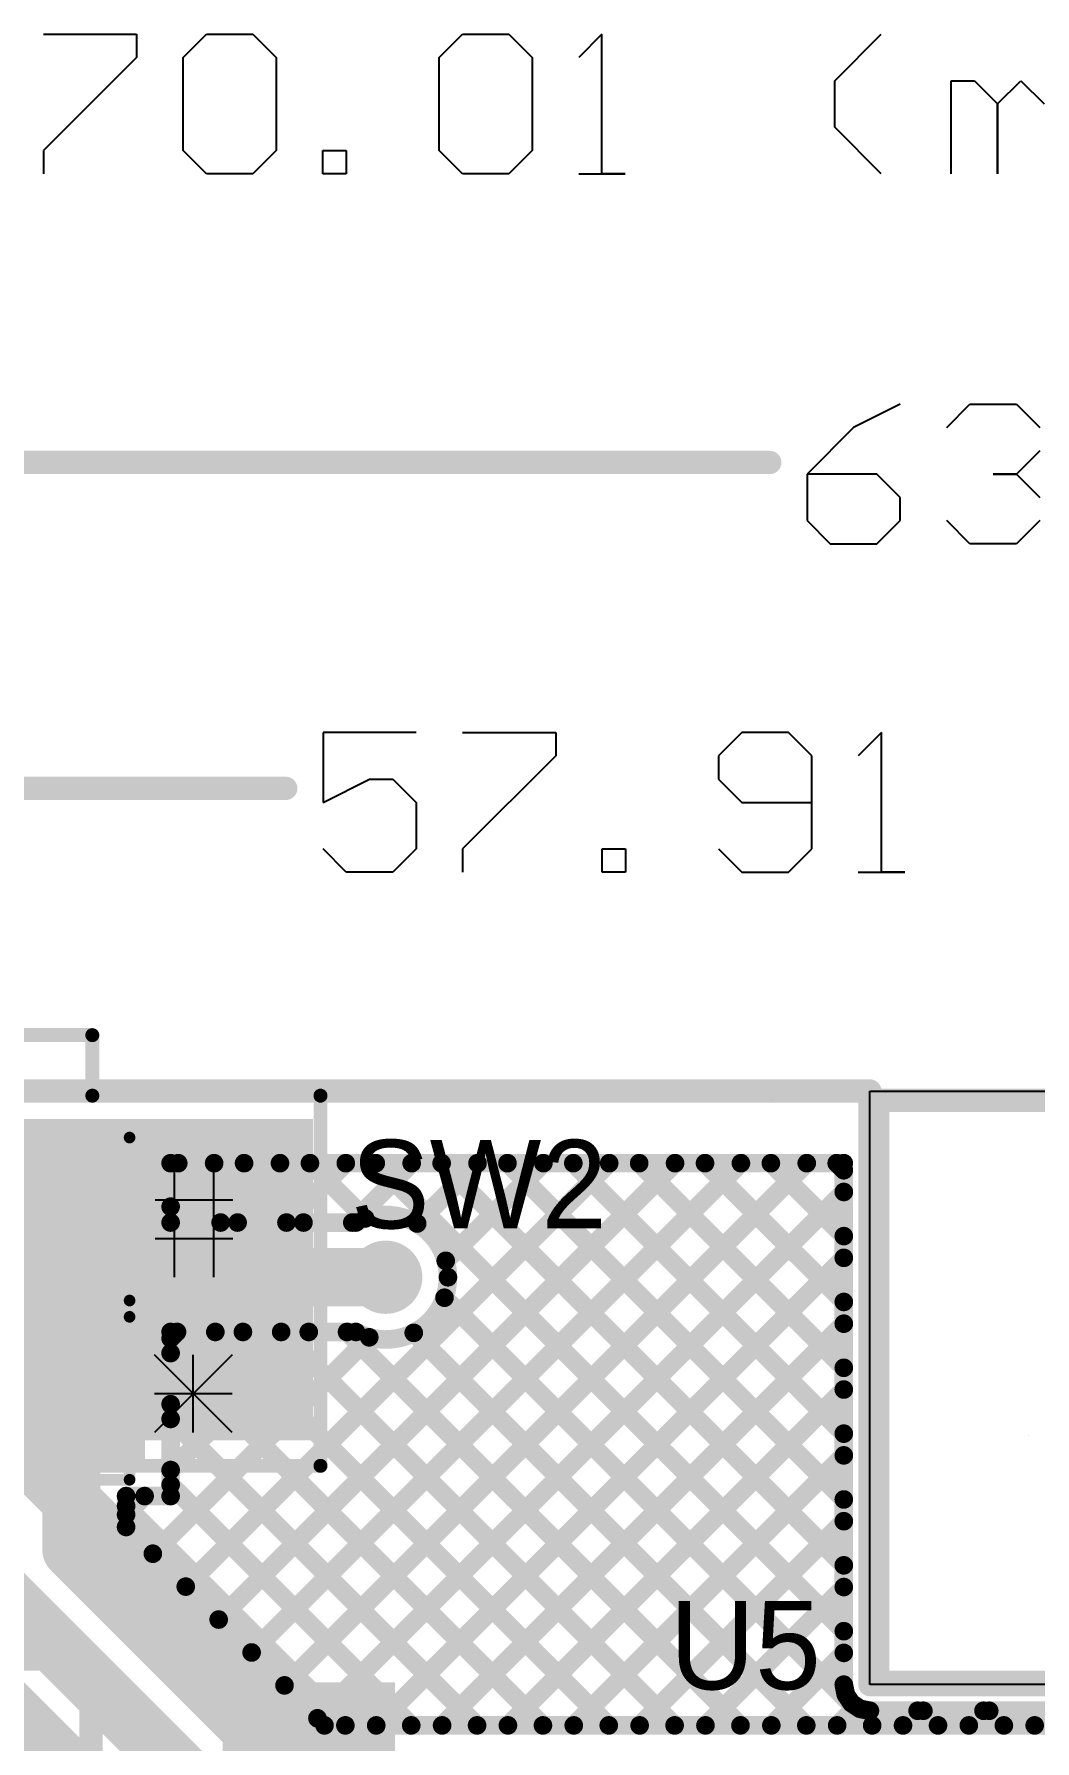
# Model space of a CAD drawing. Header units: millimetres. Extents: x 9.08 to 12.48, y 2.73 to 6.
# Drawn here: x 10.438 to 10.868, y 5.261 to 5.994 of the extents above; entities that cross this region are included whole.
import ezdxf

# ---------------------------------------------------------------- set-up
doc = ezdxf.new("R2010")
doc.units = ezdxf.units.MM
doc.header["$MEASUREMENT"] = 0
for name, color, linetype in [('BottomLayer', 5, 'Continuous'), ('BottomOverlay', 54, 'Continuous'), ('BottomPaste', 16, 'Continuous'), ('BottomSolder', 6, 'Continuous'), ('Mechanical1', 6, 'Continuous'), ('Mechanical13', 56, 'Continuous'), ('MultiLayer', 9, 'Continuous'), ('TopLayer', 1, 'Continuous'), ('TopOverlay', 2, 'Continuous'), ('TopPaste', 8, 'Continuous'), ('TopSolder', 216, 'Continuous'), ('ViaHoleLayer', 16, 'Continuous')]:
    doc.layers.add(name, color=color, linetype=linetype)

# ---------------------------------------------------------------- blocks, each defined once
blk = doc.blocks.new('ULR2G4R7MNL1GS_18')
at = {"layer": 'TopLayer'}
for points in [[(-0.19685, -0.04921), (-0.05906, -0.04921), (-0.19685, 0.04921), (-0.05906, 0.04921)], [(0.05906, -0.04921), (0.19685, -0.04921), (0.05906, 0.04921), (0.19685, 0.04921)]]:
    blk.add_solid(points, dxfattribs=at)
at = {"layer": 'TopOverlay', "const_width": 0.01}
for points in [[(-0.16647, 0.12), (-0.11947, 0.167)], [(-0.11947, 0.167), (0.16553, 0.167)], [(0.16553, 0.061), (0.16553, 0.167)], [(-0.16647, 0.06), (-0.16647, 0.12)], [(-0.20397, 0.063), (-0.20397, 0.096)], [(-0.21997, 0.08), (-0.18697, 0.08)], [(-0.16647, -0.12), (-0.16647, -0.06)], [(0.16553, -0.167), (0.16553, -0.061)], [(-0.16647, -0.12), (-0.11947, -0.167)], [(-0.11947, -0.167), (0.16553, -0.167)]]:
    blk.add_lwpolyline(points, dxfattribs=at)
at = {"layer": 'TopOverlay', "const_width": 0.005}
for points in [[(-0.12197, 0.167, 1), (-0.11697, 0.167, 1)], [(-0.12197, 0.167, 1), (-0.11697, 0.167, 1)], [(0.16303, 0.167, 1), (0.16803, 0.167, 1)], [(0.16303, 0.167, 1), (0.16803, 0.167, 1)], [(-0.16897, 0.12, 1), (-0.16397, 0.12, 1)], [(-0.16897, 0.12, 1), (-0.16397, 0.12, 1)], [(-0.20647, 0.096, 1), (-0.20147, 0.096, 1)], [(-0.22247, 0.08, 1), (-0.21747, 0.08, 1)], [(-0.18947, 0.08, 1), (-0.18447, 0.08, 1)], [(-0.20647, 0.063, 1), (-0.20147, 0.063, 1)], [(0.16303, 0.061, 1), (0.16803, 0.061, 1)], [(-0.16897, 0.06, 1), (-0.16397, 0.06, 1)], [(-0.16897, -0.06, 1), (-0.16397, -0.06, 1)], [(0.16303, -0.061, 1), (0.16803, -0.061, 1)], [(-0.16897, -0.12, 1), (-0.16397, -0.12, 1)], [(-0.16897, -0.12, 1), (-0.16397, -0.12, 1)], [(-0.12197, -0.167, 1), (-0.11697, -0.167, 1)], [(-0.12197, -0.167, 1), (-0.11697, -0.167, 1)], [(0.16303, -0.167, 1), (0.16803, -0.167, 1)], [(0.16303, -0.167, 1), (0.16803, -0.167, 1)]]:
    blk.add_lwpolyline(points, format="xyb", close=True, dxfattribs=at)
at = {"layer": 'TopPaste'}
for points in [[(-0.19685, -0.04921), (-0.05906, -0.04921), (-0.19685, 0.04921), (-0.05906, 0.04921)], [(0.05906, -0.04921), (0.19685, -0.04921), (0.05906, 0.04921), (0.19685, 0.04921)]]:
    blk.add_solid(points, dxfattribs=at)
at = {"layer": 'TopSolder'}
for points in [[(-0.20085, -0.05321), (-0.05506, -0.05321), (-0.20085, 0.05321), (-0.05506, 0.05321)], [(0.05506, -0.05321), (0.20085, -0.05321), (0.05506, 0.05321), (0.20085, 0.05321)]]:
    blk.add_solid(points, dxfattribs=at)
blk = doc.blocks.new('ESP32_WROOM_32__16MB__46')
at = {"layer": 'TopOverlay', "const_width": 0.01}
for points in [[(-0.35565, 0.64467), (-0.35564, 0.64468)], [(-0.35565, 0.395), (-0.35565, 0.64467)], [(-0.35564, 0.64468), (-0.35564, 0.64469)], [(-0.35564, 0.64469), (0.36481, 0.64469)], [(-0.35565, 0.39469), (0.36535, 0.39469)]]:
    blk.add_lwpolyline(points, dxfattribs=at)
at = {"layer": 'TopOverlay', "const_width": 0.005}
for points in [[(-0.35815, 0.64467, 1), (-0.35315, 0.64467, 1)], [(-0.35815, 0.64467, 1), (-0.35315, 0.64467, 1)], [(-0.35814, 0.64469, 1), (-0.35314, 0.64469, 1)], [(-0.35814, 0.64469, 1), (-0.35314, 0.64469, 1)], [(-0.35814, 0.64468, 1), (-0.35314, 0.64468, 1)], [(-0.35814, 0.64468, 1), (-0.35314, 0.64468, 1)], [(-0.35815, 0.395, 1), (-0.35315, 0.395, 1)], [(-0.35815, 0.39469, 1), (-0.35315, 0.39469, 1)]]:
    blk.add_lwpolyline(points, format="xyb", close=True, dxfattribs=at)
blk = doc.blocks.new('KSS221GLFS_65')
at = {"layer": 'TopLayer'}
for points in [[(-0.14076, -0.065), (-0.07383, -0.065), (-0.14076, 0.065), (-0.07383, 0.065)], [(0.07383, -0.065), (0.14076, -0.065), (0.07383, 0.065), (0.14076, 0.065)]]:
    blk.add_solid(points, dxfattribs=at)
at = {"layer": 'TopOverlay', "const_width": 0.006}
for points in [[(0.148, 0.08), (-0.148, 0.08)], [(-0.148, 0.08), (-0.148, -0.079)], [(0.148, 0.08), (0.148, -0.08)], [(-0.05, -0.079), (-0.148, -0.079)], [(-0.05, -0.079), (-0.05, -0.105)], [(0.05, -0.08), (0.05, -0.105)], [(0.148, -0.08), (0.05, -0.08)], [(0.05, -0.105), (-0.05, -0.105)]]:
    blk.add_lwpolyline(points, dxfattribs=at)
at = {"layer": 'TopOverlay', "const_width": 0.003}
for points in [[(-0.1495, 0.08, 1), (-0.1465, 0.08, 1)], [(-0.1495, 0.08, 1), (-0.1465, 0.08, 1)], [(0.1465, 0.08, 1), (0.1495, 0.08, 1)], [(0.1465, 0.08, 1), (0.1495, 0.08, 1)], [(-0.1495, -0.079, 1), (-0.1465, -0.079, 1)], [(-0.1495, -0.079, 1), (-0.1465, -0.079, 1)], [(-0.0515, -0.079, 1), (-0.0485, -0.079, 1)], [(-0.0515, -0.079, 1), (-0.0485, -0.079, 1)], [(0.0485, -0.08, 1), (0.0515, -0.08, 1)], [(0.0485, -0.08, 1), (0.0515, -0.08, 1)], [(0.1465, -0.08, 1), (0.1495, -0.08, 1)], [(0.1465, -0.08, 1), (0.1495, -0.08, 1)], [(-0.0515, -0.105, 1), (-0.0485, -0.105, 1)], [(-0.0515, -0.105, 1), (-0.0485, -0.105, 1)], [(0.0485, -0.105, 1), (0.0515, -0.105, 1)], [(0.0485, -0.105, 1), (0.0515, -0.105, 1)]]:
    blk.add_lwpolyline(points, format="xyb", close=True, dxfattribs=at)
at = {"layer": 'TopPaste'}
for points in [[(-0.14076, -0.065), (-0.07383, -0.065), (-0.14076, 0.065), (-0.07383, 0.065)], [(0.07383, -0.065), (0.14076, -0.065), (0.07383, 0.065), (0.14076, 0.065)]]:
    blk.add_solid(points, dxfattribs=at)
at = {"layer": 'TopSolder'}
for points in [[(-0.14476, -0.069), (-0.06983, -0.069), (-0.14476, 0.069), (-0.06983, 0.069)], [(0.06983, -0.069), (0.14476, -0.069), (0.06983, 0.069), (0.14476, 0.069)]]:
    blk.add_solid(points, dxfattribs=at)
blk = doc.blocks.new('RES0805_B_72')
at = {"layer": 'BottomLayer'}
for points in [[(-0.06, -0.025), (-0.02, -0.025), (-0.06, 0.025), (-0.02, 0.025)], [(0.02, -0.025), (0.06, -0.025), (0.02, 0.025), (0.06, 0.025)]]:
    blk.add_solid(points, dxfattribs=at)
at = {"layer": 'BottomOverlay', "const_width": 0.005}
for points in [[(-0.065, 0.035), (-0.065, -0.035)], [(0.065, 0.035), (-0.065, 0.035)], [(0.065, 0.035), (0.065, -0.035)], [(0.065, -0.035), (-0.065, -0.035)]]:
    blk.add_lwpolyline(points, dxfattribs=at)
at = {"layer": 'BottomOverlay', "const_width": 0.0025}
for points in [[(-0.06625, 0.035, 1), (-0.06375, 0.035, 1)], [(-0.06625, 0.035, 1), (-0.06375, 0.035, 1)], [(0.06375, 0.035, 1), (0.06625, 0.035, 1)], [(0.06375, 0.035, 1), (0.06625, 0.035, 1)], [(-0.06625, -0.035, 1), (-0.06375, -0.035, 1)], [(-0.06625, -0.035, 1), (-0.06375, -0.035, 1)], [(0.06375, -0.035, 1), (0.06625, -0.035, 1)], [(0.06375, -0.035, 1), (0.06625, -0.035, 1)]]:
    blk.add_lwpolyline(points, format="xyb", close=True, dxfattribs=at)
at = {"layer": 'BottomPaste'}
for points in [[(-0.06, -0.025), (-0.02, -0.025), (-0.06, 0.025), (-0.02, 0.025)], [(0.02, -0.025), (0.06, -0.025), (0.02, 0.025), (0.06, 0.025)]]:
    blk.add_solid(points, dxfattribs=at)
at = {"layer": 'BottomSolder'}
for points in [[(-0.064, -0.029), (-0.016, -0.029), (-0.064, 0.029), (-0.016, 0.029)], [(0.016, -0.029), (0.064, -0.029), (0.016, 0.029), (0.064, 0.029)]]:
    blk.add_solid(points, dxfattribs=at)
blk = doc.blocks.new('C__0805_B_89')
at = {"layer": 'BottomLayer'}
for points in [[(-0.06, -0.03), (-0.02, -0.03), (-0.06, 0.03), (-0.02, 0.03)], [(0.02, -0.03), (0.06, -0.03), (0.02, 0.03), (0.06, 0.03)]]:
    blk.add_solid(points, dxfattribs=at)
at = {"layer": 'BottomOverlay', "const_width": 0.005}
for points in [[(0.065, 0.035), (-0.065, 0.035)], [(-0.065, 0.035), (-0.065, -0.035)], [(0.065, 0.035), (0.065, -0.035)], [(0.065, -0.035), (-0.065, -0.035)]]:
    blk.add_lwpolyline(points, dxfattribs=at)
at = {"layer": 'BottomOverlay', "const_width": 0.0025}
for points in [[(-0.06625, 0.035, 1), (-0.06375, 0.035, 1)], [(-0.06625, 0.035, 1), (-0.06375, 0.035, 1)], [(0.06375, 0.035, 1), (0.06625, 0.035, 1)], [(0.06375, 0.035, 1), (0.06625, 0.035, 1)], [(-0.06625, -0.035, 1), (-0.06375, -0.035, 1)], [(-0.06625, -0.035, 1), (-0.06375, -0.035, 1)], [(0.06375, -0.035, 1), (0.06625, -0.035, 1)], [(0.06375, -0.035, 1), (0.06625, -0.035, 1)]]:
    blk.add_lwpolyline(points, format="xyb", close=True, dxfattribs=at)
at = {"layer": 'BottomPaste'}
for points in [[(-0.06, -0.03), (-0.02, -0.03), (-0.06, 0.03), (-0.02, 0.03)], [(0.02, -0.03), (0.06, -0.03), (0.02, 0.03), (0.06, 0.03)]]:
    blk.add_solid(points, dxfattribs=at)
at = {"layer": 'BottomSolder'}
for points in [[(-0.064, -0.034), (-0.016, -0.034), (-0.064, 0.034), (-0.016, 0.034)], [(0.016, -0.034), (0.064, -0.034), (0.016, 0.034), (0.064, 0.034)]]:
    blk.add_solid(points, dxfattribs=at)

msp = doc.modelspace()

# ---------------------------------------------------------------- linework, layer by layer
at = {"layer": 'BottomLayer'}
for points, const_width in [([(10.49663, 5.509), (10.78578, 5.509)], 0.008), ([(10.49663, 5.49032), (10.51531, 5.509)], 0.008), ([(10.49663, 5.4835), (10.49663, 5.509)], 0.008), ([(10.4999, 5.509), (10.5254, 5.4835)], 0.008), ([(10.50313, 5.32711), (10.68502, 5.509)], 0.008), ([(10.51727, 5.31296), (10.7133, 5.509)], 0.008), ([(10.5181, 5.4835), (10.5436, 5.509)], 0.008), ([(10.52818, 5.509), (10.55368, 5.4835)], 0.008), ([(10.53141, 5.29882), (10.74159, 5.509)], 0.008), ([(10.54555, 5.28468), (10.76987, 5.509)], 0.008), ([(10.54638, 5.4835), (10.57188, 5.509)], 0.008), ([(10.55647, 5.509), (10.58021, 5.48526)], 0.008), ([(10.57467, 5.4835), (10.60017, 5.509)], 0.008), ([(10.58475, 5.509), (10.78578, 5.30797)], 0.008), ([(10.60253, 5.48308), (10.62845, 5.509)], 0.008), ([(10.61304, 5.509), (10.78578, 5.33625)], 0.008), ([(10.6148, 5.46706), (10.65674, 5.509)], 0.008), ([(10.64132, 5.509), (10.78578, 5.36454)], 0.008), ([(10.6696, 5.509), (10.78578, 5.39282)], 0.008), ([(10.69789, 5.509), (10.78578, 5.4211)], 0.008), ([(10.72617, 5.509), (10.78578, 5.44939)], 0.008), ([(10.75446, 5.509), (10.78578, 5.47767)], 0.008), ([(10.78274, 5.509), (10.78578, 5.50596)], 0.008), ([(10.78578, 5.285), (10.78578, 5.509)], 0.008), ([(10.5597, 5.27054), (10.78578, 5.49663)], 0.008), ([(10.49663, 5.4835), (10.57622, 5.4835)], 0.008), ([(10.454, 5.46), (10.589, 5.46)], 0.025), ([(10.454, 5.408), (10.454, 5.46)], 0.025), ([(10.58494, 5.2675), (10.78578, 5.46834)], 0.008), ([(10.61426, 5.45121), (10.79797, 5.2675)], 0.008), ([(10.49663, 5.4365), (10.57622, 5.4365)], 0.008), ([(10.49663, 5.43375), (10.49938, 5.4365)], 0.008), ([(10.49663, 5.37718), (10.55595, 5.4365)], 0.008), ([(10.49663, 5.40546), (10.52767, 5.4365)], 0.008), ([(10.49663, 5.366), (10.49663, 5.4365)], 0.008), ([(10.51583, 5.4365), (10.68483, 5.2675)], 0.008), ([(10.54411, 5.4365), (10.71311, 5.2675)], 0.008), ([(10.5724, 5.4365), (10.7414, 5.2675)], 0.008), ([(10.60106, 5.43612), (10.76968, 5.2675)], 0.008), ([(10.61323, 5.2675), (10.78578, 5.44006)], 0.008), ([(10.48899, 5.34125), (10.58194, 5.4342)], 0.008), ([(10.49663, 5.42742), (10.65655, 5.2675)], 0.008), ([(10.454, 5.343), (10.454, 5.408)], 0.025), ([(10.64151, 5.2675), (10.78578, 5.41177)], 0.008), ([(10.49663, 5.39913), (10.62826, 5.2675)], 0.008), ([(10.374, 5.375), (10.563, 5.186)], 0.025), ([(10.66979, 5.2675), (10.78578, 5.38349)], 0.008), ([(10.49663, 5.37085), (10.59998, 5.2675)], 0.008), ([(10.4775, 5.35805), (10.48545, 5.366)], 0.008), ([(10.4775, 5.366), (10.49663, 5.366)], 0.008), ([(10.4775, 5.35273), (10.4775, 5.366)], 0.008), ([(10.3485, 5.3535), (10.707, 4.995)], 0.025), ([(10.4775, 5.36169), (10.57169, 5.2675)], 0.008), ([(10.454, 5.343), (10.553, 5.244)], 0.025), ([(10.4775, 5.35273), (10.56273, 5.2675)], 0.008), ([(10.69808, 5.2675), (10.78578, 5.35521)], 0.008), ([(10.72636, 5.2675), (10.78578, 5.32692)], 0.008), ([(10.75465, 5.2675), (10.78578, 5.29864)], 0.008), ([(10.78578, 5.285), (10.78664, 5.28071)], 0.008), ([(10.78293, 5.2675), (10.79113, 5.27569)], 0.008), ([(10.78664, 5.28071), (10.78907, 5.27707)], 0.008), ([(10.78907, 5.27707), (10.79271, 5.27464)], 0.008), ([(10.79271, 5.27464), (10.797, 5.27378)], 0.008), ([(10.56273, 5.2675), (11.205, 5.2675)], 0.008), ([(10.797, 5.27378), (11.527, 5.27378)], 0.008), ([(10.81122, 5.2675), (10.8175, 5.27378)], 0.008), ([(10.81997, 5.27378), (10.82625, 5.2675)], 0.008), ([(10.8395, 5.2675), (10.84579, 5.27378)], 0.008), ([(10.84825, 5.27378), (10.85454, 5.2675)], 0.008), ([(10.86778, 5.2675), (10.87407, 5.27378)], 0.008)]:
    msp.add_lwpolyline(points, dxfattribs=dict(at, const_width=const_width))
for points, const_width in [([(10.49463, 5.509, 1), (10.49863, 5.509, 1)], 0.004), ([(10.49463, 5.509, 1), (10.49863, 5.509, 1)], 0.004), ([(10.4979, 5.509, 1), (10.5019, 5.509, 1)], 0.004), ([(10.51331, 5.509, 1), (10.51731, 5.509, 1)], 0.004), ([(10.52618, 5.509, 1), (10.53018, 5.509, 1)], 0.004), ([(10.5416, 5.509, 1), (10.5456, 5.509, 1)], 0.004), ([(10.55447, 5.509, 1), (10.55847, 5.509, 1)], 0.004), ([(10.56988, 5.509, 1), (10.57388, 5.509, 1)], 0.004), ([(10.58275, 5.509, 1), (10.58675, 5.509, 1)], 0.004), ([(10.59817, 5.509, 1), (10.60217, 5.509, 1)], 0.004), ([(10.61104, 5.509, 1), (10.61504, 5.509, 1)], 0.004), ([(10.62645, 5.509, 1), (10.63045, 5.509, 1)], 0.004), ([(10.63932, 5.509, 1), (10.64332, 5.509, 1)], 0.004), ([(10.65474, 5.509, 1), (10.65874, 5.509, 1)], 0.004), ([(10.6676, 5.509, 1), (10.6716, 5.509, 1)], 0.004), ([(10.68302, 5.509, 1), (10.68702, 5.509, 1)], 0.004), ([(10.69589, 5.509, 1), (10.69989, 5.509, 1)], 0.004), ([(10.7113, 5.509, 1), (10.7153, 5.509, 1)], 0.004), ([(10.72417, 5.509, 1), (10.72817, 5.509, 1)], 0.004), ([(10.73959, 5.509, 1), (10.74359, 5.509, 1)], 0.004), ([(10.75246, 5.509, 1), (10.75646, 5.509, 1)], 0.004), ([(10.76787, 5.509, 1), (10.77187, 5.509, 1)], 0.004), ([(10.78074, 5.509, 1), (10.78474, 5.509, 1)], 0.004), ([(10.78378, 5.509, 1), (10.78778, 5.509, 1)], 0.004), ([(10.78378, 5.509, 1), (10.78778, 5.509, 1)], 0.004), ([(10.78378, 5.50596, 1), (10.78778, 5.50596, 1)], 0.004), ([(10.78378, 5.49663, 1), (10.78778, 5.49663, 1)], 0.004), ([(10.49463, 5.49032, 1), (10.49863, 5.49032, 1)], 0.004), ([(10.49463, 5.4835, 1), (10.49863, 5.4835, 1)], 0.004), ([(10.49463, 5.4835, 1), (10.49863, 5.4835, 1)], 0.004), ([(10.5161, 5.4835, 1), (10.5201, 5.4835, 1)], 0.004), ([(10.5234, 5.4835, 1), (10.5274, 5.4835, 1)], 0.004), ([(10.54438, 5.4835, 1), (10.54838, 5.4835, 1)], 0.004), ([(10.55168, 5.4835, 1), (10.55568, 5.4835, 1)], 0.004), ([(10.57267, 5.4835, 1), (10.57667, 5.4835, 1)], 0.004), ([(10.57422, 5.4835, 1), (10.57822, 5.4835, 1)], 0.004), ([(10.57422, 5.4835, 1), (10.57822, 5.4835, 1)], 0.004), ([(10.57821, 5.48526, 1), (10.58221, 5.48526, 1)], 0.004), ([(10.60053, 5.48308, 1), (10.60453, 5.48308, 1)], 0.004), ([(10.78378, 5.47767, 1), (10.78778, 5.47767, 1)], 0.004), ([(10.44775, 5.46, 1), (10.46025, 5.46, 1)], 0.0125), ([(10.44775, 5.46, 1), (10.46025, 5.46, 1)], 0.0125), ([(10.58113, 5.46, 1), (10.59687, 5.46, 1)], 0.01575), ([(10.58275, 5.46, 1), (10.59525, 5.46, 1)], 0.0125), ([(10.6128, 5.46706, 1), (10.6168, 5.46706, 1)], 0.004), ([(10.78378, 5.46834, 1), (10.78778, 5.46834, 1)], 0.004), ([(10.61375, 5.46, 1), (10.61775, 5.46, 1)], 0.004), ([(10.61375, 5.46, 1), (10.61775, 5.46, 1)], 0.004), ([(10.61226, 5.45121, 1), (10.61626, 5.45121, 1)], 0.004), ([(10.78378, 5.44939, 1), (10.78778, 5.44939, 1)], 0.004), ([(10.49463, 5.4365, 1), (10.49863, 5.4365, 1)], 0.004), ([(10.49463, 5.4365, 1), (10.49863, 5.4365, 1)], 0.004), ([(10.49738, 5.4365, 1), (10.50138, 5.4365, 1)], 0.004), ([(10.51383, 5.4365, 1), (10.51783, 5.4365, 1)], 0.004), ([(10.52567, 5.4365, 1), (10.52967, 5.4365, 1)], 0.004), ([(10.54211, 5.4365, 1), (10.54611, 5.4365, 1)], 0.004), ([(10.55395, 5.4365, 1), (10.55795, 5.4365, 1)], 0.004), ([(10.5704, 5.4365, 1), (10.5744, 5.4365, 1)], 0.004), ([(10.57422, 5.4365, 1), (10.57822, 5.4365, 1)], 0.004), ([(10.57422, 5.4365, 1), (10.57822, 5.4365, 1)], 0.004), ([(10.59906, 5.43612, 1), (10.60306, 5.43612, 1)], 0.004), ([(10.78378, 5.44006, 1), (10.78778, 5.44006, 1)], 0.004), ([(10.49463, 5.43375, 1), (10.49863, 5.43375, 1)], 0.004), ([(10.57994, 5.4342, 1), (10.58394, 5.4342, 1)], 0.004), ([(10.49463, 5.42742, 1), (10.49863, 5.42742, 1)], 0.004), ([(10.44775, 5.408, 1), (10.46025, 5.408, 1)], 0.0125), ([(10.44775, 5.408, 1), (10.46025, 5.408, 1)], 0.0125), ([(10.78378, 5.4211, 1), (10.78778, 5.4211, 1)], 0.004), ([(10.78378, 5.41177, 1), (10.78778, 5.41177, 1)], 0.004), ([(10.49463, 5.40546, 1), (10.49863, 5.40546, 1)], 0.004), ([(10.49463, 5.39913, 1), (10.49863, 5.39913, 1)], 0.004), ([(10.78378, 5.39282, 1), (10.78778, 5.39282, 1)], 0.004), ([(10.78378, 5.38349, 1), (10.78778, 5.38349, 1)], 0.004), ([(10.49463, 5.37718, 1), (10.49863, 5.37718, 1)], 0.004), ([(10.49463, 5.37085, 1), (10.49863, 5.37085, 1)], 0.004), ([(10.4755, 5.366, 1), (10.4795, 5.366, 1)], 0.004), ([(10.4755, 5.366, 1), (10.4795, 5.366, 1)], 0.004), ([(10.48345, 5.366, 1), (10.48745, 5.366, 1)], 0.004), ([(10.49463, 5.366, 1), (10.49863, 5.366, 1)], 0.004), ([(10.49463, 5.366, 1), (10.49863, 5.366, 1)], 0.004), ([(10.78378, 5.36454, 1), (10.78778, 5.36454, 1)], 0.004), ([(10.4755, 5.36169, 1), (10.4795, 5.36169, 1)], 0.004), ([(10.4755, 5.35805, 1), (10.4795, 5.35805, 1)], 0.004), ([(10.44775, 5.343, 1), (10.46025, 5.343, 1)], 0.0125), ([(10.44775, 5.343, 1), (10.46025, 5.343, 1)], 0.0125), ([(10.4755, 5.35273, 1), (10.4795, 5.35273, 1)], 0.004), ([(10.4755, 5.35273, 1), (10.4795, 5.35273, 1)], 0.004), ([(10.78378, 5.35521, 1), (10.78778, 5.35521, 1)], 0.004), ([(10.48699, 5.34125, 1), (10.49099, 5.34125, 1)], 0.004), ([(10.78378, 5.33625, 1), (10.78778, 5.33625, 1)], 0.004), ([(10.50113, 5.32711, 1), (10.50513, 5.32711, 1)], 0.004), ([(10.78378, 5.32692, 1), (10.78778, 5.32692, 1)], 0.004), ([(10.51527, 5.31296, 1), (10.51927, 5.31296, 1)], 0.004), ([(10.78378, 5.30797, 1), (10.78778, 5.30797, 1)], 0.004), ([(10.52941, 5.29882, 1), (10.53341, 5.29882, 1)], 0.004), ([(10.78378, 5.29864, 1), (10.78778, 5.29864, 1)], 0.004), ([(10.54355, 5.28468, 1), (10.54755, 5.28468, 1)], 0.004), ([(10.78378, 5.285, 1), (10.78778, 5.285, 1)], 0.004), ([(10.78378, 5.285, 1), (10.78778, 5.285, 1)], 0.004), ([(10.78464, 5.28071, 1), (10.78864, 5.28071, 1)], 0.004), ([(10.78464, 5.28071, 1), (10.78864, 5.28071, 1)], 0.004), ([(10.78707, 5.27707, 1), (10.79107, 5.27707, 1)], 0.004), ([(10.78707, 5.27707, 1), (10.79107, 5.27707, 1)], 0.004), ([(10.78913, 5.27569, 1), (10.79313, 5.27569, 1)], 0.004), ([(10.79071, 5.27464, 1), (10.79471, 5.27464, 1)], 0.004), ([(10.79071, 5.27464, 1), (10.79471, 5.27464, 1)], 0.004), ([(10.5577, 5.27054, 1), (10.5617, 5.27054, 1)], 0.004), ([(10.56073, 5.2675, 1), (10.56473, 5.2675, 1)], 0.004), ([(10.56073, 5.2675, 1), (10.56473, 5.2675, 1)], 0.004), ([(10.56969, 5.2675, 1), (10.57369, 5.2675, 1)], 0.004), ([(10.58294, 5.2675, 1), (10.58694, 5.2675, 1)], 0.004), ([(10.59798, 5.2675, 1), (10.60198, 5.2675, 1)], 0.004), ([(10.61123, 5.2675, 1), (10.61523, 5.2675, 1)], 0.004), ([(10.62626, 5.2675, 1), (10.63026, 5.2675, 1)], 0.004), ([(10.63951, 5.2675, 1), (10.64351, 5.2675, 1)], 0.004), ([(10.65455, 5.2675, 1), (10.65855, 5.2675, 1)], 0.004), ([(10.66779, 5.2675, 1), (10.67179, 5.2675, 1)], 0.004), ([(10.68283, 5.2675, 1), (10.68683, 5.2675, 1)], 0.004), ([(10.69608, 5.2675, 1), (10.70008, 5.2675, 1)], 0.004), ([(10.71111, 5.2675, 1), (10.71511, 5.2675, 1)], 0.004), ([(10.72436, 5.2675, 1), (10.72836, 5.2675, 1)], 0.004), ([(10.7394, 5.2675, 1), (10.7434, 5.2675, 1)], 0.004), ([(10.75265, 5.2675, 1), (10.75665, 5.2675, 1)], 0.004), ([(10.76768, 5.2675, 1), (10.77168, 5.2675, 1)], 0.004), ([(10.78093, 5.2675, 1), (10.78493, 5.2675, 1)], 0.004), ([(10.795, 5.27378, 1), (10.799, 5.27378, 1)], 0.004), ([(10.795, 5.27378, 1), (10.799, 5.27378, 1)], 0.004), ([(10.79597, 5.2675, 1), (10.79997, 5.2675, 1)], 0.004), ([(10.80922, 5.2675, 1), (10.81322, 5.2675, 1)], 0.004), ([(10.8155, 5.27378, 1), (10.8195, 5.27378, 1)], 0.004), ([(10.81797, 5.27378, 1), (10.82197, 5.27378, 1)], 0.004), ([(10.82425, 5.2675, 1), (10.82825, 5.2675, 1)], 0.004), ([(10.8375, 5.2675, 1), (10.8415, 5.2675, 1)], 0.004), ([(10.84379, 5.27378, 1), (10.84779, 5.27378, 1)], 0.004), ([(10.84625, 5.27378, 1), (10.85025, 5.27378, 1)], 0.004), ([(10.85254, 5.2675, 1), (10.85654, 5.2675, 1)], 0.004), ([(10.86579, 5.2675, 1), (10.86979, 5.2675, 1)], 0.004)]:
    msp.add_lwpolyline(points, format="xyb", close=True, dxfattribs=dict(at, const_width=const_width))
at = {"layer": 'BottomLayer', "const_width": 0.008}
for points in [[(10.57622, 5.4835, -0.56883), (10.61575, 5.46)], [(10.61575, 5.46, -0.56883), (10.57622, 5.4365)]]:
    msp.add_lwpolyline(points, format="xyb", dxfattribs=at)
at = {"layer": 'BottomLayer'}
msp.add_solid([(10.428, 5.377), (10.48563, 5.377), (10.428, 5.528), (10.48563, 5.528)], dxfattribs=at)
at = {"layer": 'BottomOverlay'}
for p, q in [((10.49833, 5.46), (10.49833, 5.50998)), ((10.51499, 5.50998), (10.51499, 5.46)), ((10.49, 5.49332), (10.51499, 5.49332)), ((10.51499, 5.49332), (10.52332, 5.49332)), ((10.49, 5.47666), (10.52332, 5.47666)), ((10.523, 5.42665), (10.48968, 5.39333)), ((10.523, 5.39333), (10.48968, 5.42665)), ((10.50634, 5.39333), (10.50634, 5.42665)), ((10.523, 5.40999), (10.48968, 5.40999))]:
    msp.add_line(p, q, dxfattribs=at)
at = {"layer": 'Mechanical1'}
for p, q in [((10.442, 5.99399), (10.48199, 5.99399)), ((10.48199, 5.99399), (10.48199, 5.98399)), ((10.50198, 5.98399), (10.51198, 5.99399)), ((10.51198, 5.99399), (10.53197, 5.99399)), ((10.53197, 5.99399), (10.54197, 5.98399)), ((10.61194, 5.98399), (10.62194, 5.99399)), ((10.62194, 5.99399), (10.64193, 5.99399)), ((10.64193, 5.99399), (10.65193, 5.98399)), ((10.68192, 5.99399), (10.67192, 5.98399)), ((10.68192, 5.93401), (10.68192, 5.99399)), ((10.78189, 5.974), (10.80188, 5.99399)), ((10.48199, 5.98399), (10.442, 5.94401)), ((10.50198, 5.94401), (10.50198, 5.98399)), ((10.54197, 5.98399), (10.54197, 5.94401)), ((10.61194, 5.94401), (10.61194, 5.98399)), ((10.65193, 5.98399), (10.65193, 5.94401)), ((10.78189, 5.954), (10.78189, 5.974)), ((10.83187, 5.93401), (10.83187, 5.974)), ((10.83187, 5.974), (10.84187, 5.974)), ((10.84187, 5.974), (10.85187, 5.964)), ((10.85187, 5.964), (10.86186, 5.974)), ((10.86186, 5.974), (10.87186, 5.964)), ((10.85187, 5.964), (10.85187, 5.93401)), ((10.85187, 5.93401), (10.85187, 5.964)), ((10.80188, 5.93401), (10.78189, 5.954)), ((10.442, 5.94401), (10.442, 5.93401)), ((10.51198, 5.93401), (10.50198, 5.94401)), ((10.54197, 5.94401), (10.53197, 5.93401)), ((10.56196, 5.93401), (10.56196, 5.94401)), ((10.56196, 5.94401), (10.57196, 5.94401)), ((10.57196, 5.94401), (10.57196, 5.93401)), ((10.62194, 5.93401), (10.61194, 5.94401)), ((10.65193, 5.94401), (10.64193, 5.93401)), ((10.53197, 5.93401), (10.51198, 5.93401)), ((10.57196, 5.93401), (10.56196, 5.93401)), ((10.64193, 5.93401), (10.62194, 5.93401)), ((10.67192, 5.93401), (10.69192, 5.93401)), ((10.69192, 5.93401), (10.68192, 5.93401)), ((10.80999, 5.83498), (10.78999, 5.82498)), ((10.82998, 5.82498), (10.83998, 5.83498)), ((10.83998, 5.83498), (10.85997, 5.83498)), ((10.85997, 5.83498), (10.86997, 5.82498)), ((10.78999, 5.82498), (10.77, 5.80499)), ((10.86997, 5.81499), (10.85997, 5.80499)), ((10.77, 5.80499), (10.77, 5.785)), ((10.79999, 5.80499), (10.77, 5.80499)), ((10.80999, 5.79499), (10.79999, 5.80499)), ((10.85997, 5.80499), (10.84997, 5.80499)), ((10.84997, 5.80499), (10.85997, 5.80499)), ((10.85997, 5.80499), (10.86997, 5.79499)), ((10.80999, 5.785), (10.80999, 5.79499)), ((10.77, 5.785), (10.78, 5.775)), ((10.79999, 5.775), (10.80999, 5.785)), ((10.83998, 5.775), (10.82998, 5.785)), ((10.86997, 5.785), (10.85997, 5.775)), ((10.78, 5.775), (10.79999, 5.775)), ((10.85997, 5.775), (10.83998, 5.775)), ((10.60206, 5.69399), (10.56208, 5.69399)), ((10.56208, 5.69399), (10.56208, 5.664)), ((10.62206, 5.69399), (10.66205, 5.69399)), ((10.66205, 5.69399), (10.66205, 5.68399)), ((10.74202, 5.69399), (10.73202, 5.68399)), ((10.76201, 5.69399), (10.74202, 5.69399)), ((10.77201, 5.68399), (10.76201, 5.69399)), ((10.802, 5.69399), (10.792, 5.68399)), ((10.802, 5.63401), (10.802, 5.69399)), ((10.66205, 5.68399), (10.62206, 5.64401)), ((10.73202, 5.68399), (10.73202, 5.674)), ((10.77201, 5.64401), (10.77201, 5.68399)), ((10.56208, 5.664), (10.58207, 5.674)), ((10.58207, 5.674), (10.59207, 5.674)), ((10.59207, 5.674), (10.60206, 5.664)), ((10.73202, 5.674), (10.74202, 5.664)), ((10.60206, 5.664), (10.60206, 5.64401)), ((10.74202, 5.664), (10.77201, 5.664)), ((10.57207, 5.63401), (10.56208, 5.64401)), ((10.60206, 5.64401), (10.59207, 5.63401)), ((10.62206, 5.64401), (10.62206, 5.63401)), ((10.68204, 5.63401), (10.68204, 5.64401)), ((10.68204, 5.64401), (10.69204, 5.64401)), ((10.69204, 5.64401), (10.69204, 5.63401)), ((10.73202, 5.64401), (10.74202, 5.63401)), ((10.76201, 5.63401), (10.77201, 5.64401)), ((10.59207, 5.63401), (10.57207, 5.63401)), ((10.69204, 5.63401), (10.68204, 5.63401)), ((10.74202, 5.63401), (10.76201, 5.63401)), ((10.792, 5.63401), (10.812, 5.63401)), ((10.812, 5.63401), (10.802, 5.63401))]:
    msp.add_line(p, q, dxfattribs=at)
at = {"layer": 'Mechanical1', "const_width": 0.01}
for points in [[(9.585, 5.81), (10.754, 5.81)], [(9.70311, 5.67), (10.54608, 5.67)]]:
    msp.add_lwpolyline(points, dxfattribs=at)
at = {"layer": 'Mechanical1', "const_width": 0.005}
for points in [[(10.7515, 5.81, 1), (10.7565, 5.81, 1)], [(10.54358, 5.67, 1), (10.54858, 5.67, 1)]]:
    msp.add_lwpolyline(points, format="xyb", close=True, dxfattribs=at)
at = {"layer": 'Mechanical13', "const_width": 0.01}
for points in [[(9.975, 5.54), (10.674, 5.54)], [(10.674, 5.54), (10.797, 5.54)], [(10.797, 5.285), (10.797, 5.54)], [(10.797, 5.285), (11.527, 5.285)]]:
    msp.add_lwpolyline(points, dxfattribs=at)
at = {"layer": 'Mechanical13', "const_width": 0.005}
for points in [[(10.6715, 5.54, 1), (10.6765, 5.54, 1)], [(10.6715, 5.54, 1), (10.6765, 5.54, 1)], [(10.7945, 5.54, 1), (10.7995, 5.54, 1)], [(10.7945, 5.54, 1), (10.7995, 5.54, 1)], [(10.7945, 5.285, 1), (10.7995, 5.285, 1)], [(10.7945, 5.285, 1), (10.7995, 5.285, 1)]]:
    msp.add_lwpolyline(points, format="xyb", close=True, dxfattribs=at)
at = {"layer": 'MultiLayer'}
for p, q in [((10.75536, 5.536), (10.75536, 5.536)), ((10.797, 5.285), (10.797, 5.54)), ((10.797, 5.54), (11.527, 5.54)), ((10.865, 5.392), (10.865, 5.392)), ((11.527, 5.285), (10.797, 5.285))]:
    msp.add_line(p, q, dxfattribs=at)
at = {"layer": 'MultiLayer', "const_width": 0.01575}
msp.add_lwpolyline([(10.58113, 5.46, 1), (10.59687, 5.46, 1)], format="xyb", close=True, dxfattribs=at)
at = {"layer": 'TopLayer', "const_width": 0.025}
for points in [[(10.359, 5.459), (10.582, 5.236)], [(10.5203, 5.459), (10.5213, 5.46)], [(10.5213, 5.46), (10.589, 5.46)]]:
    msp.add_lwpolyline(points, dxfattribs=at)
at = {"layer": 'TopLayer'}
for points, const_width in [([(10.51405, 5.459, 1), (10.52655, 5.459, 1)], 0.0125), ([(10.51505, 5.46, 1), (10.52755, 5.46, 1)], 0.0125), ([(10.51505, 5.46, 1), (10.52755, 5.46, 1)], 0.0125), ([(10.58113, 5.46, 1), (10.59687, 5.46, 1)], 0.01575), ([(10.58275, 5.46, 1), (10.59525, 5.46, 1)], 0.0125)]:
    msp.add_lwpolyline(points, format="xyb", close=True, dxfattribs=dict(at, const_width=const_width))
msp.add_solid([(10.519, 4.999), (10.593, 4.999), (10.519, 5.286), (10.593, 5.286)], dxfattribs=at)
at = {"layer": 'ViaHoleLayer', "const_width": 0.00787}
msp.add_lwpolyline([(10.58506, 5.46, 1), (10.59294, 5.46, 1)], format="xyb", close=True, dxfattribs=at)

# ---------------------------------------------------------------- block references
for name, p, rotation in [('KSS221GLFS_65', (10.413, 5.459), 180), ('ESP32_WROOM_32__16MB__46', (11.156, 4.89131), 360), ('C__0805_B_89', (10.414, 5.485), 180), ('RES0805_B_72', (10.414, 5.408), 180), ('ULR2G4R7MNL1GS_18', (10.29695, 5.129), 360)]:
    msp.add_blockref(name, p, dxfattribs=dict(rotation=rotation))

# ---------------------------------------------------------------- texts
at = {"layer": 'TopOverlay'}
for s, p in [('SW2', (10.574, 5.481)), ('U5', (10.711, 5.283))]:
    msp.add_text(s, height=0.038, dxfattribs=at).set_placement(p)

doc.saveas('drawing.dxf')
